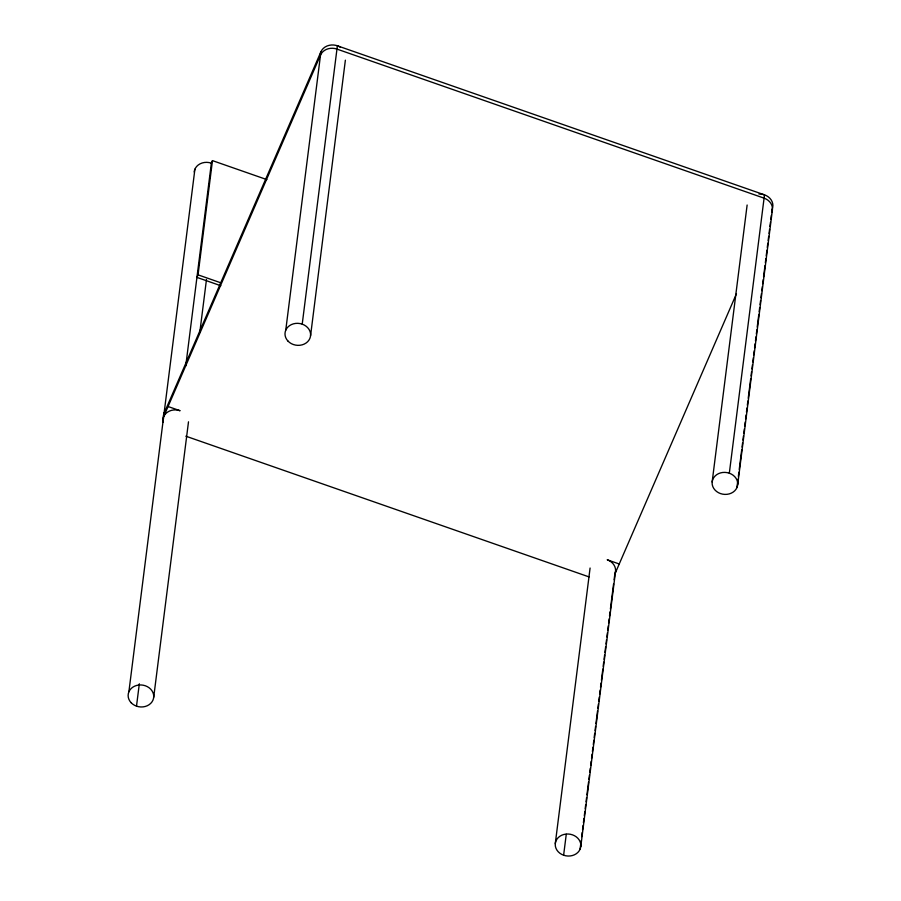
<?xml version="1.0" encoding="UTF-8"?>
<svg xmlns="http://www.w3.org/2000/svg" width="901" height="901" viewBox="0 0 901 901"><rect width="100%" height="100%" fill="white"/><g stroke="black" fill="none" stroke-linecap="round" stroke-linejoin="round"><path stroke-width="1.35" d="M128.888 691.765L194.909 169.163M136.501 706.147L139.328 683.803M185.752 365.919L211.363 163.171L212.467 160.626L266.854 179.603M220.813 285.73L196.936 277.395L198.04 274.85L212.467 160.626M153.688 697.385L188.5 421.814M199.785 332.492L206.487 279.456M285.763 330.126L320.925 51.774L164.061 413.413M302.218 324.146L337.379 45.793L764.498 194.853L729.326 473.205M310.563 335.746L345.376 60.176M555.275 843.606L590.087 568.035M563.621 855.207L566.267 834.27M580.075 849.226A12.839 10.992 7.2 0 0 565.851 834.101A12.839 10.992 7.2 0 0 558.203 851.749A12.839 10.992 7.2 0 0 580.075 849.226L581.134 840.847M581.663 836.657L582.192 832.468M582.542 829.675L583.071 825.485M583.42 822.692L583.949 818.502M584.31 815.709L584.839 811.519M585.188 808.738L585.718 804.548M586.067 801.755L586.596 797.565M586.945 794.772L588.533 782.203M588.894 779.41L589.423 775.22M589.772 772.427L590.301 768.238M590.651 765.445L591.18 761.266M591.54 758.473L592.07 754.283M592.419 751.49L592.948 747.301M593.297 744.508L593.827 740.318M594.187 737.525L594.716 733.335M595.065 730.542L595.595 726.352M595.944 723.559L597.532 711.002M597.881 708.209L598.41 704.019M598.771 701.226L599.3 697.036M599.649 694.243L600.179 690.053M600.528 687.26L601.057 683.071M601.418 680.278L602.825 669.116M603.174 666.323L603.704 662.134M604.064 659.341L604.594 655.151M604.943 652.358L605.652 646.772M606.001 643.978L606.531 639.789M606.88 636.996L607.409 632.806M607.758 630.013L608.288 625.835M608.648 623.042L609.177 618.852M609.527 616.059L610.056 611.869M610.405 609.076L613.581 583.938M614.11 579.76L614.64 575.57M580.807 846.444L615.552 571.392M712.15 481.979L747.132 205.011M736.939 487.587A12.839 10.992 7.2 0 0 722.726 472.473A12.839 10.992 7.2 0 0 715.067 490.11A12.839 10.992 7.2 0 0 736.939 487.587L737.998 479.219M738.358 476.426L738.888 472.237M739.237 469.444L741.703 449.892M742.064 447.099L742.593 442.909M742.942 440.116L743.471 435.938M743.821 433.144L744.35 428.955M744.699 426.162L745.228 421.972M745.589 419.179L746.118 414.989M746.467 412.196L746.997 408.007M747.346 405.213L747.875 401.024M748.235 398.231L750.702 378.69M751.051 375.897L751.58 371.708M751.941 368.914L752.47 364.725M752.819 361.932L753.349 357.742M753.698 354.949L754.227 350.759M754.587 347.966L755.106 343.788M755.466 340.995L755.995 336.805M756.344 334.012L756.874 329.822M757.223 327.029L758.811 314.46M759.171 311.667L759.701 307.478M760.05 304.684L760.579 300.495M760.928 297.713L761.458 293.523M761.818 290.73L762.347 286.541M762.697 283.747L763.226 279.558M763.575 276.765L764.994 265.592M765.343 262.799L765.873 258.61M766.222 255.816L766.931 250.241M767.28 247.448L767.81 243.259M768.159 240.466L768.688 236.276M769.049 233.483L769.578 229.293M769.927 226.5L770.456 222.31M770.805 219.517L771.335 215.328M737.682 484.817L772.427 209.764M163.644 416.712L320.508 55.074A12.839 10.992 7.2 0 1 336.963 49.093L764.082 198.152A12.839 10.992 7.2 0 1 771.695 212.535L772.112 209.235A12.839 10.992 7.2 0 0 762.336 194.278M736.455 293.76L614.82 574.174A12.839 10.992 7.2 0 0 607.206 559.78L619.235 563.981M198.04 274.85L220.587 282.723M168.059 406.52L180.087 410.721A12.839 10.992 7.2 0 0 163.047 422.366M185.843 436.185L589.085 576.922M758.991 194.03A12.839 10.992 7.2 0 1 761.232 194.109M194.177 171.945A12.839 10.992 7.2 0 1 211.363 163.171M163.464 419.066A12.839 10.992 7.2 0 1 165.007 411.701M320.339 53.609A12.839 10.992 7.2 0 1 340.341 47.224M287.948 341.051A12.839 10.992 7.2 0 0 309.831 338.528A12.839 10.992 7.2 0 0 295.607 323.414A12.839 10.992 7.2 0 0 287.948 341.051M131.084 702.679A12.839 10.992 7.2 0 0 152.956 700.156A12.839 10.992 7.2 0 0 138.731 685.042A12.839 10.992 7.2 0 0 131.084 702.679"/></g></svg>
